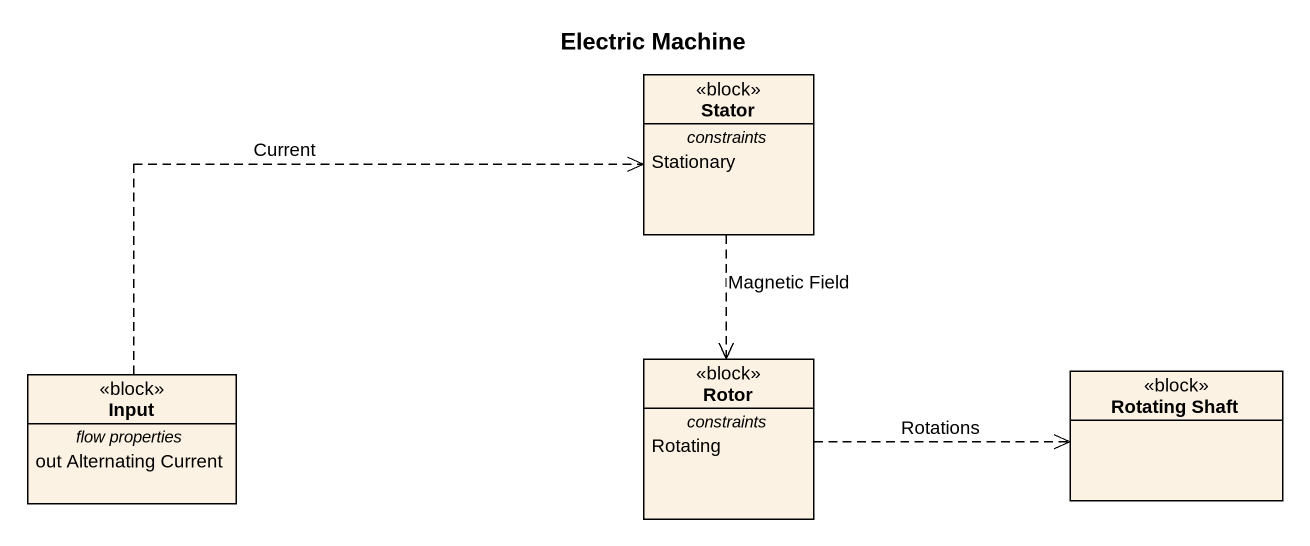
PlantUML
@startuml
title Electric Machine
hide circle
hide empty members
class Stator <<block>> {
  -- constraints --
  Stationary
}
class Input <<block>> {
  -- flow properties --
  out Alternating Current
}
class Rotor <<block>> {
  -- constraints --
  Rotating
}
class "Rotating Shaft" as Rotating_Shaft <<block>>
Stator ..> Rotor : Magnetic Field
Input .right.> Stator : Current
Rotor .right.> Rotating_Shaft : Rotations
@enduml
